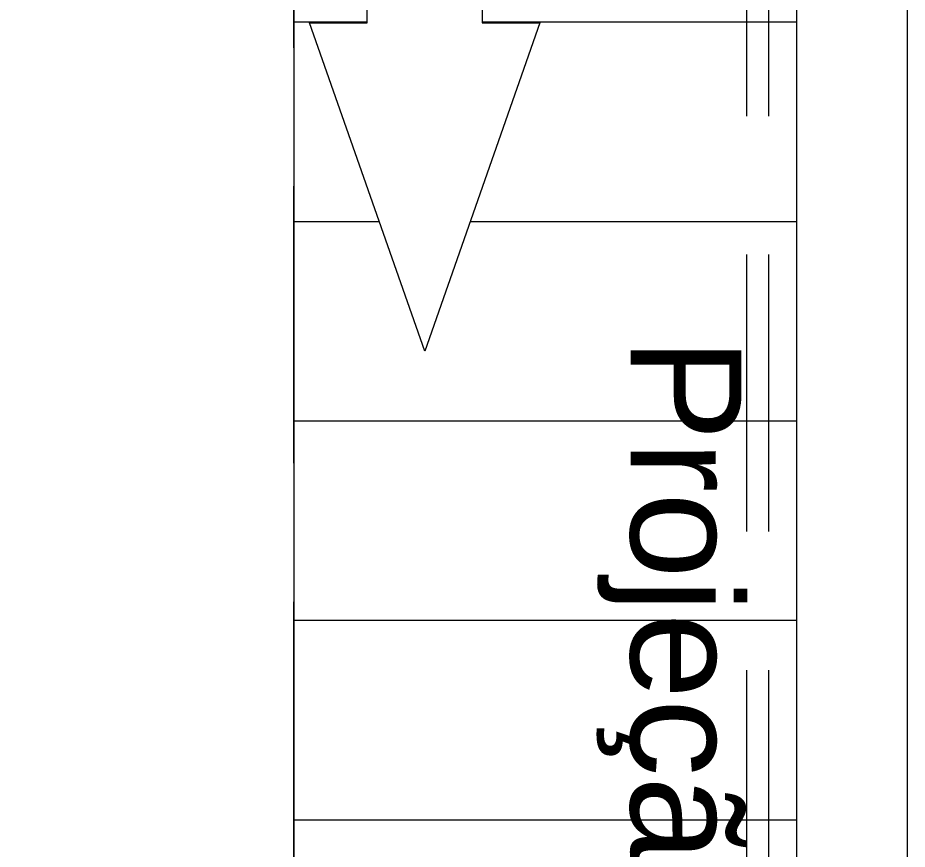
# Model space of a CAD drawing. Header units: metres. Extents: x 1628 to 1845, y 824 to 931.
# Drawn here: x 1708.509 to 1709.712, y 878.349 to 879.475 of the extents above; entities that cross this region are included whole.
import ezdxf

# ---------------------------------------------------------------- set-up
doc = ezdxf.new("R2010")
doc.units = ezdxf.units.M
doc.header["$LTSCALE"] = 0.15
doc.linetypes.add('ACAD_ISO02W100', pattern=[15, 12, -3])
doc.linetypes.add('HIDDEN', pattern=[0.375, 0.25, -0.125])
for name, color, linetype, lineweight in [('Alvenaria ext', 5, 'Continuous', 5), ('Linhas invisíveis', 6, 'ACAD_ISO02W100', 0), ('Telhado', 2, 'Continuous', 0), ('Texto', 7, 'Continuous', 0)]:
    doc.layers.add(name, color=color, linetype=linetype, lineweight=lineweight)
doc.styles.add('Lunardi', font='arial.ttf', dxfattribs={"height": 0.15})

msp = doc.modelspace()

# ---------------------------------------------------------------- linework, layer by layer
at = {"layer": 'Alvenaria ext'}
for p, q in [((1709.5624, 880.2792), (1709.5624, 874.3701)), ((1709.7124, 880.2792), (1709.7124, 874.2201)), ((1708.8824, 879.4692), (1708.9815, 879.4692)), ((1709.1374, 879.4692), (1709.5624, 879.4692)), ((1708.8824, 879.1992), (1708.9978, 879.1992)), ((1709.1211, 879.1992), (1709.5624, 879.1992)), ((1708.8824, 878.9292), (1709.5624, 878.9292)), ((1708.8824, 878.6592), (1709.5624, 878.6592)), ((1708.8824, 878.3892), (1709.5624, 878.3892))]:
    msp.add_line(p, q, dxfattribs=at)
at = {"layer": 'Linhas invisíveis', "color": 6, "linetype": 'HIDDEN', "ltscale": 10}
for p, q in [((1708.8824, 878.3092), (1708.8824, 880.5992)), ((1709.4948, 880.2792), (1709.4948, 875.3701)), ((1709.5248, 880.2792), (1709.5248, 875.3701))]:
    msp.add_line(p, q, dxfattribs=at)
at = {"layer": 'Telhado', "ltscale": 10}
msp.add_lwpolyline([(1708.8824, 878.3092), (1706.0924, 878.3092), (1706.0924, 880.5824), (1708.8824, 880.5824)], close=True, dxfattribs=at)
at = {"layer": 'Texto', "color": 0}
for p, q in [((1708.9815, 879.4678), (1708.9815, 879.69)), ((1709.1374, 879.69), (1709.1374, 879.4678)), ((1709.0595, 879.0236), (1708.9036, 879.4678)), ((1708.9036, 879.4678), (1708.9815, 879.4678)), ((1709.2154, 879.4678), (1709.0595, 879.0236)), ((1709.1374, 879.4678), (1709.2154, 879.4678))]:
    msp.add_line(p, q, dxfattribs=at)

# ---------------------------------------------------------------- texts
at = {"layer": 'Linhas invisíveis', "color": 6, "linetype": 'HIDDEN', "ltscale": 10, "insert": (1709.4881, 879.0418), "char_height": 0.15, "attachment_point": 1, "rotation": 270, "style": 'Lunardi'}
msp.add_mtext_dynamic_manual_height_columns('Projeção do corrimão', width=2.084963, gutter_width=0.75, heights=[0], dxfattribs=at)

doc.saveas('drawing.dxf')
